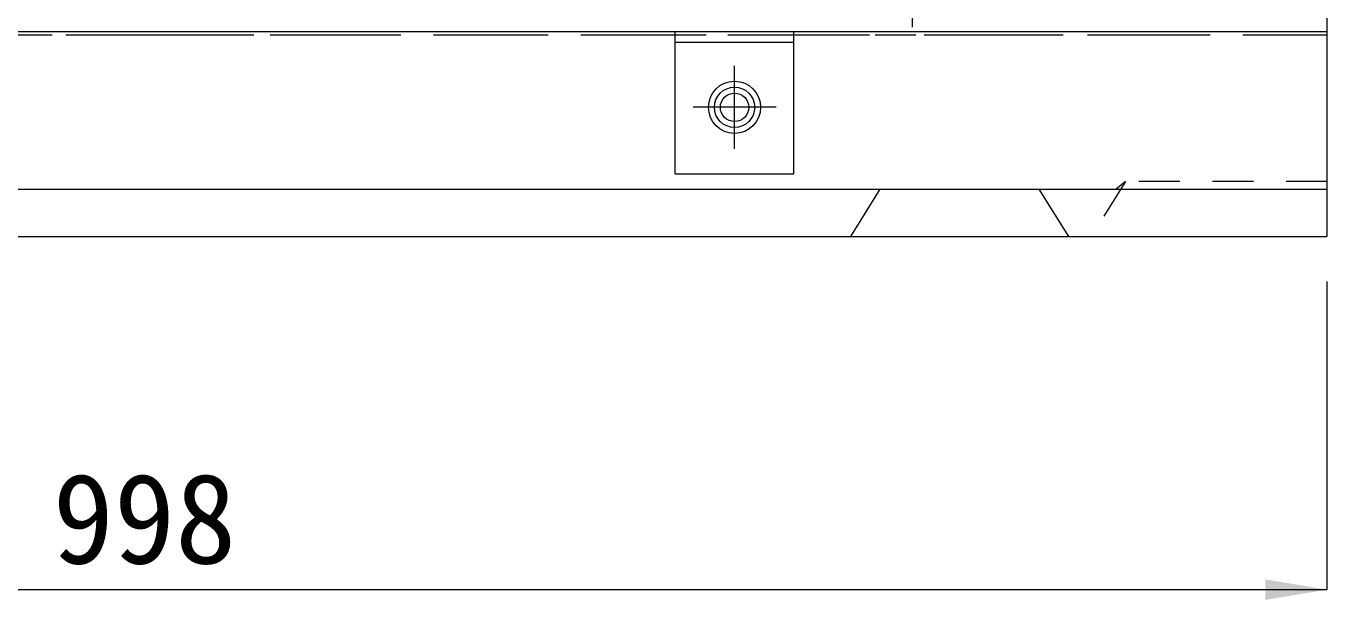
# Model space of a CAD drawing. Units: millimetres at full size; details may follow other scales. Extents: x -1934 to 78146, y -143454 to -112471.
# Drawn here: x 24450 to 24999, y -139663 to -139421 of the extents above; entities that cross this region are included whole.
import ezdxf
from ezdxf.enums import TextEntityAlignment as Align

# ---------------------------------------------------------------- set-up
doc = ezdxf.new("R2010")
doc.units = ezdxf.units.MM
doc.header["$LTSCALE"] = 23
for name, pattern in [('CHAIN', [18.5, 12, -1.5, 3.5, -1.5]), ('USER1', [3, 2, -1]), ('USER2', [1.35, 0.75, -0.6]), ('USER3', [1.35, 0.75, -0.6])]:
    doc.linetypes.add(name, pattern=pattern)
for name, color, linetype, lineweight in [('インサート', 92, 'USER2', 9), ('受枠', 3, 'Continuous', 13), ('寸法線', 7, 'Continuous', 13), ('本体', 2, 'Continuous', 13)]:
    doc.layers.add(name, color=color, linetype=linetype, lineweight=lineweight)
doc.styles.add('ＭＳ ゴシック', font='')
doc.styles.get('ＭＳ ゴシック').set_extended_font_data('MS Gothic')

# ---------------------------------------------------------------- blocks, each defined once
blk = doc.blocks.new('filled_arrow')
at = {"color": 0, "linetype": 'Continuous', "lineweight": -2}
blk.add_solid([(7.5, 1.25), (0, 0), (7.5, -1.25)], dxfattribs=at)

msp = doc.modelspace()

# ---------------------------------------------------------------- linework, layer by layer
at = {"layer": 'インサート', "linetype": 'CHAIN'}
for p, q in [((24748.85, -139472.5), (24748.85, -139437.5)), ((24766.35, -139455), (24731.35, -139455))]:
    msp.add_line(p, q, dxfattribs=at)
at = {"layer": 'インサート', "linetype": 'Continuous', "lineweight": 5}
for radius in [8.5, 6]:
    msp.add_circle((24748.85, -139455), radius, dxfattribs=at)
at = {"layer": '受枠'}
for p, q in [((24998.85, -139277), (24998.85, -139423)), ((24000.85, -139423), (24998.85, -139423)), ((24723.85, -139483), (24723.85, -139423)), ((24773.85, -139483), (24773.85, -139423)), ((24723.85, -139427.5), (24773.85, -139427.5)), ((24723.85, -139483), (24773.85, -139483))]:
    msp.add_line(p, q, dxfattribs=at)
msp.add_circle((24748.85, -139455), 11, dxfattribs=at)
at = {"layer": '寸法線', "lineweight": 9}
for p in [(24998.85, -139528.5), (24000.85, -139658.33)]:
    msp.add_line(p, (24998.85, -139658.33), dxfattribs=at)
at = {"layer": '本体'}
for p, q in [((24998.85, -139039.5), (24998.85, -139509.5)), ((24998.85, -139059.5), (24998.85, -139489.5)), ((24000.85, -139489.5), (24998.85, -139489.5)), ((24810.35, -139489.5), (24877.35, -139489.5)), ((24000.85, -139509.5), (24998.85, -139509.5))]:
    msp.add_line(p, q, dxfattribs=at)
at = {"layer": '本体', "linetype": 'USER3', "lineweight": 9}
for p, q in [((24823.85, -139124.5), (24823.85, -139424.49)), ((24000.85, -139424.49), (24998.85, -139424.49))]:
    msp.add_line(p, q, dxfattribs=at)
at = {"layer": '本体', "linetype": 'USER1', "lineweight": 9}
msp.add_line((24000.85, -139424.5), (24998.85, -139424.5), dxfattribs=at)
at = {"layer": '本体', "lineweight": 9}
for p, q in [((24797.85, -139509.5), (24810.35, -139489.5)), ((24889.85, -139509.5), (24877.35, -139489.5))]:
    msp.add_line(p, q, dxfattribs=at)
at = {"layer": '本体', "linetype": 'USER2', "lineweight": 9}
for p, q in [((24913.85, -139486.3), (24899.35, -139509.5)), ((24913.85, -139486.3), (24909.85, -139489.5)), ((24998.85, -139486.3), (24913.85, -139486.3)), ((24998.85, -139486.3), (24913.85, -139486.3))]:
    msp.add_line(p, q, dxfattribs=at)

# ---------------------------------------------------------------- block references
at = {"layer": '寸法線', "lineweight": 9, "xscale": 3.47, "yscale": 3.47, "rotation": 180}
msp.add_blockref('filled_arrow', (24998.85, -139658.33), dxfattribs=at)

# ---------------------------------------------------------------- texts
at = {"layer": '寸法線', "style": 'ＭＳ ゴシック'}
msp.add_text('998', height=37.98, dxfattribs=at).set_placement((24499.85, -139628.33), align=Align.MIDDLE_CENTER)

doc.saveas('drawing.dxf')
